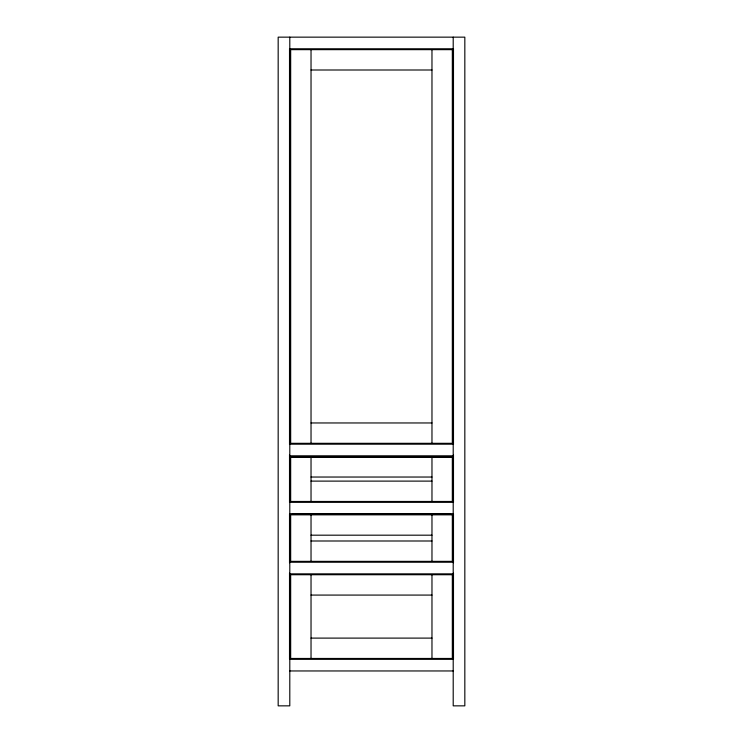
<?xml version="1.0" encoding="UTF-8"?>
<svg xmlns="http://www.w3.org/2000/svg" width="743" height="743" viewBox="0 0 743 743"><rect width="100%" height="100%" fill="white"/><g stroke="black" fill="none" stroke-linecap="round" stroke-linejoin="round"><path stroke-width="1.11" d="M289.798 48.778L453.202 48.778M311.029 70L431.971 70M311.029 422.962L431.971 422.962M289.51 444.184L453.49 444.184M289.798 455.812L453.202 455.812M311.029 477.034L431.971 477.034M311.029 481.111L431.971 481.111M289.798 502.333L453.202 502.333M289.798 513.961L453.202 513.961M311.029 535.183L431.971 535.183M311.029 540.997L431.971 540.997M289.798 562.228L453.202 562.228M289.798 573.856L453.202 573.856M311.029 595.078L431.971 595.078M311.029 638.107L431.971 638.107M289.798 659.329L453.202 659.329M289.798 670.957L453.202 670.957M453.49 48.75L453.49 444.407M453.49 454.846L453.49 502.417M453.49 514.017L453.49 562.748M453.49 573.197L453.49 659.05M453.202 37.15L453.202 705.85L464.83 705.85L464.83 37.15L278.17 37.15L278.17 705.85L289.798 705.85L289.798 37.15M451.159 513.961L291.841 513.961M431.971 49.651L431.971 443.311M431.971 456.685L431.971 501.46M431.971 514.834L431.971 561.355M431.971 574.729L431.971 658.456M311.029 49.651L311.029 443.311M311.029 456.685L311.029 501.46M311.029 514.834L311.029 561.355M311.029 574.729L311.029 658.456M289.51 48.75L289.51 444.407M289.51 454.846L289.51 502.417M289.51 514.017L289.51 562.748M289.51 573.197L289.51 659.05M452.329 49.651L290.671 49.651L290.671 443.311L452.329 443.311L452.329 49.651M452.329 456.685L290.671 456.685L290.671 501.46L452.329 501.46L452.329 456.685M451.159 456.973L291.841 457.149L451.159 456.973M452.329 514.834L290.671 514.834L290.671 561.355L452.329 561.355L452.329 514.834M452.329 574.729L290.671 574.729L290.671 658.456L452.329 658.456L452.329 574.729"/></g></svg>
